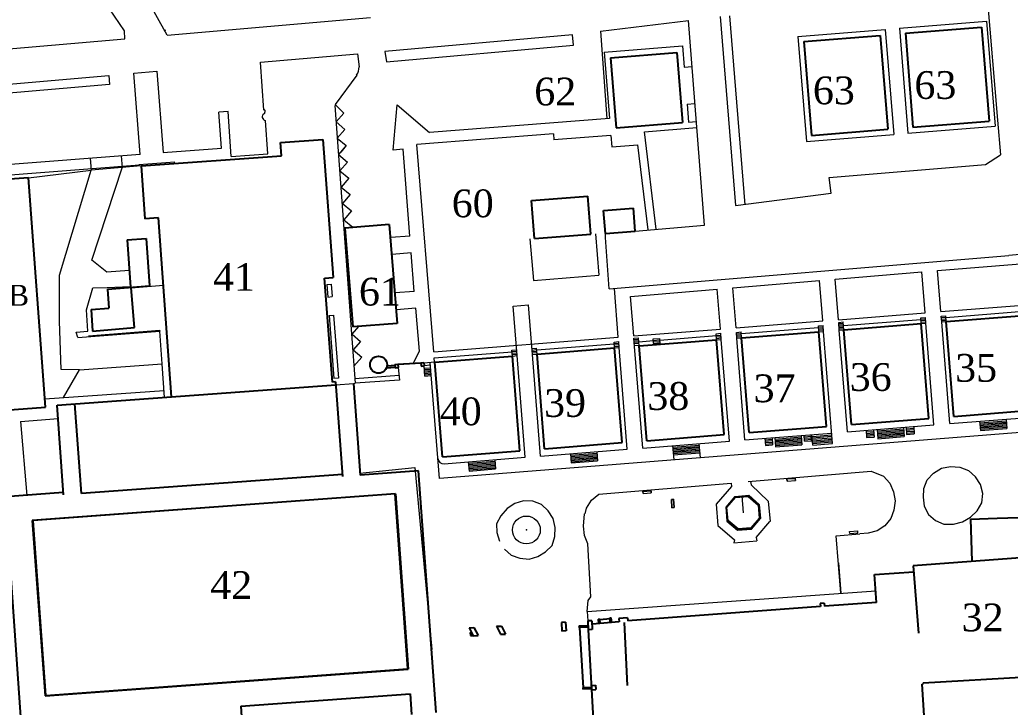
# Model space of a CAD drawing. Header units: millimetres. Extents: x 740 to 5908, y 1492 to 3373.
# Drawn here: x 4531.1 to 4745.2, y 2748 to 2896.7 of the extents above; entities that cross this region are included whole.
import ezdxf

# ---------------------------------------------------------------- set-up
doc = ezdxf.new("R2010")
doc.units = ezdxf.units.MM
doc.header["$PDMODE"] = 32
doc.header["$PDSIZE"] = 6
for name, color, linetype in [('CONSTRU3', 3, 'Continuous'), ('CVL_PUNTO_NUM', 7, 'Continuous'), ('EDIFICIOS', 7, 'Continuous'), ('ORNATO', 1, 'Continuous'), ('TEMPO', 7, 'Continuous'), ('VIALI', 6, 'Continuous')]:
    doc.layers.add(name, color=color, linetype=linetype)
doc.layers.add('VIAPEATO', color=8, linetype='Continuous', lineweight=0)
doc.styles.add('ARIAL', font='BOOKOS.TTF')

msp = doc.modelspace()

# ---------------------------------------------------------------- linework, layer by layer
at = {"layer": 'CONSTRU3', "color": 7}
for p, q in [((4657.31, 2855.45), (4663.73, 2855.97)), ((4657.71, 2850.47), (4657.31, 2855.45)), ((4664.13, 2850.98), (4663.73, 2855.97))]:
    msp.add_line(p, q, dxfattribs=at)
msp.add_circle((4608.67, 2822.11), 1.84, dxfattribs=at)
at = {"layer": 'EDIFICIOS', "color": 7}
for p, q in [((4722.53, 2893.76), (4739, 2895.09)), ((4739, 2895.09), (4740.67, 2874.78)), ((4700.6, 2891.97), (4717.06, 2893.31)), ((4700.6, 2891.97), (4702.24, 2871.66)), ((4717.06, 2893.31), (4718.71, 2873)), ((4722.53, 2893.76), (4724.17, 2873.44)), ((4658.81, 2888.49), (4673.15, 2889.64)), ((4658.81, 2888.49), (4660.04, 2873.29)), ((4673.15, 2889.64), (4674.38, 2874.44)), ((4724.17, 2873.44), (4740.67, 2874.78)), ((4660.04, 2873.29), (4674.38, 2874.44)), ((4702.24, 2871.66), (4718.71, 2873)), ((4587.48, 2870.14), (4596.63, 2870.77)), ((4596.63, 2870.77), (4598.86, 2840.97)), ((4587.67, 2867.24), (4587.48, 2870.14)), ((4557.36, 2865.07), (4587.67, 2867.24)), ((4557.36, 2865.07), (4558.18, 2853.65)), ((4533, 2862.52), (4517.76, 2861.36)), ((4536.7, 2812.94), (4533, 2862.52)), ((4641.7, 2857.58), (4653.87, 2858.57)), ((4642.37, 2849.36), (4641.7, 2857.58)), ((4654.54, 2850.35), (4653.87, 2858.57)), ((4561.13, 2853.86), (4558.18, 2853.65)), ((4563.95, 2815.13), (4561.13, 2853.86)), ((4610.99, 2852.39), (4601.41, 2851.66)), ((4601.41, 2851.66), (4603.11, 2830.3)), ((4610.99, 2852.39), (4612.69, 2831.04)), ((4554.3, 2849.08), (4558.44, 2849.37)), ((4554.3, 2849.08), (4555.02, 2838.86)), ((4558.44, 2849.37), (4559.16, 2839.19)), ((4642.37, 2849.36), (4654.54, 2850.35)), ((4657.71, 2850.47), (4664.13, 2850.98)), ((4596.99, 2840.83), (4598.86, 2840.97)), ((4598.73, 2818.32), (4596.99, 2840.83)), ((4550.06, 2838.47), (4559.16, 2839.19)), ((4550.06, 2838.47), (4550.39, 2834.31)), ((4555.89, 2830.13), (4555.19, 2838.73)), ((4546.55, 2834.04), (4550.39, 2834.31)), ((4546.55, 2834.04), (4546.86, 2829.39)), ((4731.37, 2831.42), (4748.11, 2832.74)), ((4546.86, 2829.39), (4555.89, 2830.13)), ((4612.69, 2831.04), (4603.11, 2830.3)), ((4709.24, 2829.66), (4725.96, 2830.99)), ((4727.59, 2810.5), (4725.96, 2830.99)), ((4732.99, 2810.93), (4731.37, 2831.42)), ((4687.1, 2827.91), (4703.83, 2829.23)), ((4688.73, 2807.42), (4687.1, 2827.91)), ((4705.46, 2808.75), (4703.83, 2829.23)), ((4710.86, 2809.18), (4709.24, 2829.66)), ((4642.91, 2824.4), (4659.66, 2825.73)), ((4661.28, 2805.25), (4659.66, 2825.73)), ((4665.01, 2826.15), (4681.74, 2827.48)), ((4666.63, 2805.67), (4665.01, 2826.15)), ((4683.37, 2807), (4681.74, 2827.48)), ((4620.83, 2822.65), (4637.59, 2823.98)), ((4639.22, 2803.5), (4637.59, 2823.98)), ((4644.53, 2803.92), (4642.91, 2824.4)), ((4622.45, 2802.17), (4620.83, 2822.65)), ((4539.23, 2813.38), (4599.42, 2817.78)), ((4599.37, 2818.37), (4598.73, 2818.32)), ((4599.37, 2818.37), (4600.87, 2797.95)), ((4603.22, 2818.06), (4604.67, 2798.23)), ((4521.43, 2811.79), (4536.7, 2812.94)), ((4540.56, 2793.97), (4539.23, 2813.38)), ((4544.44, 2794.25), (4543.02, 2813.66)), ((4710.86, 2809.18), (4727.59, 2810.5)), ((4732.99, 2810.93), (4749.73, 2812.26)), ((4688.73, 2807.42), (4705.46, 2808.75)), ((4666.63, 2805.67), (4683.37, 2807)), ((4644.53, 2803.92), (4661.28, 2805.25)), ((4622.45, 2802.17), (4639.22, 2803.5)), ((4600.85, 2798.39), (4544.44, 2794.25)), ((4617.29, 2799.16), (4604.67, 2798.23)), ((4621.13, 2746.9), (4617.29, 2799.16)), ((4540.52, 2794.44), (4528.03, 2793.5)), ((4531.8, 2740.08), (4528.03, 2793.5)), ((4612.33, 2794.2), (4533.82, 2788.45)), ((4612.33, 2794.2), (4615.09, 2756.27)), ((4742.37, 2788.89), (4749.21, 2789.13)), ((4533.82, 2788.45), (4536.58, 2750.51)), ((4736.6, 2788.7), (4742.37, 2788.89)), ((4750.28, 2780.59), (4724.24, 2778.65)), ((4724.24, 2778.65), (4725.33, 2764.03)), ((4715.86, 2776.77), (4724.34, 2777.35)), ((4716.31, 2770.7), (4715.86, 2776.77)), ((4705, 2770.51), (4704.11, 2770.44)), ((4704.11, 2770.44), (4704.16, 2769.8)), ((4705, 2770.51), (4705.05, 2769.86)), ((4716.31, 2770.7), (4705.05, 2769.86)), ((4704.16, 2769.8), (4662.55, 2766.7)), ((4654.78, 2766.75), (4653.87, 2766.7)), ((4653.87, 2766.7), (4653.94, 2764.81)), ((4654.78, 2766.75), (4654.85, 2764.86)), ((4660.66, 2766.48), (4654.81, 2765.97)), ((4662.5, 2767.35), (4660.61, 2767.21)), ((4660.61, 2767.21), (4660.66, 2766.48)), ((4661.73, 2766.33), (4662.37, 2752.72)), ((4662.5, 2767.35), (4662.55, 2766.7)), ((4654.85, 2764.86), (4653.94, 2764.81)), ((4653.94, 2764.81), (4656.18, 2725.22)), ((4536.58, 2750.51), (4615.09, 2756.27)), ((4654.62, 2752.77), (4655.53, 2752.83)), ((4655.53, 2752.83), (4655.61, 2751.85)), ((4726.08, 2753.02), (4727.27, 2733.58)), ((4726.37, 2753.3), (4748.8, 2754.64)), ((4578.88, 2748.24), (4615.48, 2750.93)), ((4615.48, 2750.93), (4615.81, 2746.49)), ((4654.7, 2751.8), (4655.61, 2751.85)), ((4578.88, 2748.24), (4579.21, 2743.78))]:
    msp.add_line(p, q, dxfattribs=at)
at = {"layer": 'ORNATO', "color": 7}
for p, q in [((4610.39, 2821.43), (4612.26, 2821.58)), ((4610.5, 2821.88), (4612.22, 2822.02)), ((4612.21, 2822.16), (4612.86, 2822.21)), ((4612.21, 2822.16), (4612.27, 2821.43)), ((4612.27, 2821.43), (4612.92, 2821.48)), ((4612.85, 2822.28), (4612.92, 2821.48)), ((4617.8, 2822.6), (4617.86, 2821.78)), ((4617.8, 2822.53), (4618.45, 2822.58)), ((4617.86, 2821.78), (4618.51, 2821.83)), ((4618.45, 2822.58), (4618.51, 2821.83)), ((4634.16, 2765.56), (4635.22, 2765.59)), ((4634.16, 2765.56), (4635.05, 2763.83)), ((4635.22, 2765.59), (4636.12, 2763.86)), ((4649.1, 2766.44), (4648.17, 2766.38)), ((4648.17, 2766.38), (4648.29, 2764.5)), ((4649.1, 2766.44), (4649.22, 2764.56)), ((4653.89, 2765.66), (4651.98, 2765.55)), ((4651.98, 2765.55), (4652, 2765.26)), ((4656.19, 2767.1), (4656.47, 2767.13)), ((4656.28, 2766.08), (4656.19, 2767.1)), ((4656.56, 2766.12), (4656.47, 2767.13)), ((4656.48, 2767.02), (4658.69, 2767.21)), ((4658.67, 2767.34), (4658.96, 2767.36)), ((4658.76, 2766.32), (4658.67, 2767.34)), ((4659.05, 2766.34), (4658.96, 2767.36)), ((4628.22, 2765.21), (4629.27, 2765.28)), ((4628.22, 2765.21), (4629.12, 2763.48)), ((4628.46, 2764.16), (4628.74, 2764.21)), ((4628.46, 2764.16), (4628.56, 2763.52)), ((4628.56, 2763.52), (4629.12, 2763.48)), ((4629.12, 2763.48), (4630.17, 2763.55)), ((4629.27, 2765.28), (4630.17, 2763.55)), ((4635.05, 2763.83), (4636.12, 2763.86)), ((4649.22, 2764.56), (4648.29, 2764.5)), ((4653.92, 2765.37), (4652, 2765.26)), ((4652.11, 2765.27), (4652.88, 2752.24)), ((4654.64, 2752.34), (4652.79, 2752.24)), ((4652.79, 2752.24), (4652.81, 2751.95)), ((4654.66, 2752.05), (4652.81, 2751.95))]:
    msp.add_line(p, q, dxfattribs=at)
at = {"layer": 'TEMPO', "color": 7}
msp.add_line((4736.6, 2788.7), (4736.91, 2779.59), dxfattribs=at)
at = {"layer": 'VIALI', "color": 7}
for p, q in [((4610.99, 2852.39), (4601.41, 2851.66)), ((4657.71, 2850.47), (4664.13, 2850.98))]:
    msp.add_line(p, q, dxfattribs=at)
at = {"layer": 'VIAPEATO', "color": 8}
for p, q in [((4562.96, 2893.34), (4548.3, 2920.12)), ((4739.96, 2904.54), (4742.47, 2874.99)), ((4553.75, 2894.31), (4550.48, 2899.07)), ((4562.96, 2893.34), (4606.94, 2897.17)), ((4656.63, 2894.19), (4675.64, 2896.55)), ((4679.1, 2852.26), (4675.64, 2896.55)), ((4682.51, 2897.4), (4685.83, 2856.54)), ((4684.51, 2897.57), (4687.83, 2856.7)), ((4721.24, 2894.86), (4740.09, 2896.38)), ((4740.09, 2896.38), (4741.96, 2873.68)), ((4553.82, 2892.55), (4553.75, 2894.31)), ((4656.63, 2894.19), (4658.01, 2875.31)), ((4699.3, 2893.07), (4718.16, 2894.6)), ((4718.16, 2894.6), (4720, 2871.9)), ((4721.24, 2894.86), (4723.07, 2872.15)), ((4512.02, 2888.91), (4553.82, 2892.55)), ((4650.59, 2893.45), (4610.05, 2889.82)), ((4650.8, 2891.16), (4650.59, 2893.45)), ((4699.3, 2893.07), (4701.14, 2870.37)), ((4610.05, 2889.82), (4610.36, 2887.62)), ((4610.36, 2887.62), (4650.8, 2891.16)), ((4657.41, 2889.68), (4674.34, 2891.04)), ((4657.41, 2889.68), (4658.57, 2875.35)), ((4674.34, 2891.04), (4674.71, 2886.41)), ((4583.12, 2887.49), (4604.09, 2889.32)), ((4604.09, 2889.34), (4604.44, 2886.5)), ((4555.77, 2885.12), (4560.72, 2885.58)), ((4560.72, 2885.58), (4562.1, 2867.99)), ((4583.89, 2877.16), (4583.12, 2887.49)), ((4674.71, 2886.41), (4676.42, 2886.55)), ((4505.31, 2880.71), (4550.36, 2884.63)), ((4550.36, 2884.63), (4550.51, 2882.68)), ((4557.11, 2867.55), (4555.77, 2885.12)), ((4603.94, 2884.69), (4599.29, 2878.35)), ((4550.51, 2882.68), (4505.57, 2878.79)), ((4576.13, 2876.87), (4574.13, 2876.72)), ((4576.84, 2867.11), (4576.13, 2876.87)), ((4584.09, 2877.18), (4583.89, 2877.16)), ((4599.18, 2878.12), (4602.79, 2828.76)), ((4599.29, 2878.35), (4601.14, 2876.52)), ((4611.81, 2868.5), (4612.69, 2878.31)), ((4612.69, 2878.31), (4619.69, 2872.31)), ((4675.36, 2878.43), (4677.05, 2878.57)), ((4675.36, 2878.43), (4675.67, 2874.55)), ((4574.71, 2868.89), (4574.13, 2876.72)), ((4584.74, 2867.69), (4584.22, 2874.94)), ((4601.14, 2876.52), (4599.48, 2874.61)), ((4658.57, 2875.35), (4619.69, 2872.31)), ((4742.47, 2874.99), (4743.07, 2867.46)), ((4599.48, 2874.61), (4601.41, 2872.99)), ((4601.41, 2872.99), (4599.75, 2871.07)), ((4666.13, 2872.47), (4677.45, 2873.39)), ((4675.67, 2874.55), (4677.35, 2874.68)), ((4723.07, 2872.15), (4741.96, 2873.68)), ((4599.75, 2871.07), (4601.69, 2869.47)), ((4646.44, 2871.99), (4616.93, 2869.68)), ((4646.44, 2871.99), (4646.54, 2870.7)), ((4658.87, 2871.66), (4646.54, 2870.7)), ((4658.87, 2871.66), (4659.07, 2869.2)), ((4668.68, 2851.4), (4666.13, 2872.47)), ((4701.14, 2870.37), (4720, 2871.9)), ((4562.1, 2867.99), (4574.71, 2868.89)), ((4601.69, 2869.47), (4600.03, 2867.55)), ((4601.69, 2869.47), (4600.49, 2868.09)), ((4613.98, 2868.68), (4611.81, 2868.5)), ((4615.46, 2849.93), (4613.98, 2868.68)), ((4620.6, 2824.91), (4616.93, 2869.68)), ((4659.07, 2869.2), (4664.71, 2869.65)), ((4666.94, 2851.25), (4664.71, 2869.65)), ((4557.11, 2867.55), (4501.28, 2863.19)), ((4546.36, 2866.71), (4546.55, 2864.16)), ((4553.06, 2867.23), (4553.26, 2864.7)), ((4576.84, 2867.11), (4584.74, 2867.69)), ((4600.03, 2867.55), (4601.96, 2865.93)), ((4739.83, 2865.38), (4743.07, 2867.46)), ((4557.02, 2865.25), (4508.78, 2861.57)), ((4533, 2862.52), (4546.55, 2864.16)), ((4539.74, 2841.45), (4546.55, 2864.16)), ((4557.36, 2865.07), (4546.55, 2864.16)), ((4546.7, 2844.73), (4553.26, 2864.7)), ((4564.61, 2865.93), (4556.86, 2865.32)), ((4601.96, 2865.93), (4600.3, 2864.01)), ((4600.3, 2864.01), (4602.24, 2862.41)), ((4706.04, 2862.56), (4739.83, 2865.38)), ((4602.24, 2862.41), (4600.59, 2860.5)), ((4706.48, 2859.22), (4706.04, 2862.56)), ((4600.59, 2860.5), (4602.52, 2858.88)), ((4602.52, 2858.88), (4600.86, 2856.96)), ((4685.83, 2856.54), (4706.48, 2859.22)), ((4600.86, 2856.96), (4602.8, 2855.35)), ((4602.8, 2855.35), (4601.14, 2853.44)), ((4601.14, 2853.44), (4603.07, 2851.82)), ((4611.33, 2849.6), (4610.99, 2852.39)), ((4664.13, 2851.01), (4679.1, 2852.26)), ((4615.46, 2849.93), (4611.33, 2849.6)), ((4641.37, 2849.35), (4642.15, 2840.29)), ((4655.56, 2850.4), (4656.28, 2841.44)), ((4657.68, 2849.61), (4657.71, 2850.47)), ((4658.53, 2838.5), (4657.68, 2849.61)), ((4549.92, 2842.14), (4546.7, 2844.73)), ((4615.74, 2846.27), (4611.62, 2845.9)), ((4616.34, 2837.96), (4615.74, 2846.27)), ((4658.53, 2838.5), (4744.86, 2845.73)), ((4748.08, 2845.99), (4744.86, 2845.73)), ((4729.49, 2842.44), (4748.24, 2844)), ((4539.7, 2831.49), (4539.74, 2841.45)), ((4554.77, 2842.44), (4549.92, 2842.14)), ((4642.15, 2840.29), (4656.28, 2841.44)), ((4707.37, 2840.58), (4726.08, 2842.15)), ((4708.06, 2831.84), (4707.37, 2840.58)), ((4726.78, 2833.33), (4726.08, 2842.15)), ((4730.19, 2833.6), (4729.49, 2842.44)), ((4545.52, 2833.94), (4546.9, 2838.69)), ((4546.9, 2838.69), (4550.02, 2838.8)), ((4550.02, 2838.8), (4555.01, 2839.01)), ((4555.19, 2838.73), (4562.19, 2839.28)), ((4597.49, 2839.47), (4598.44, 2839.55)), ((4597.49, 2839.47), (4597.7, 2836.74)), ((4598.44, 2839.55), (4598.65, 2836.83)), ((4660.48, 2828.07), (4659.64, 2838.59)), ((4663.15, 2836.88), (4681.88, 2838.45)), ((4682.56, 2829.82), (4681.88, 2838.45)), ((4685.24, 2838.73), (4703.96, 2840.3)), ((4685.93, 2830.09), (4685.24, 2838.73)), ((4704.65, 2831.57), (4703.96, 2840.3)), ((4597.7, 2836.74), (4598.65, 2836.83)), ((4616.34, 2837.96), (4612.27, 2837.65)), ((4663.83, 2828.34), (4663.15, 2836.88)), ((4616.75, 2834.3), (4612.56, 2833.95)), ((4617.55, 2825.02), (4616.75, 2834.3)), ((4637.74, 2834.75), (4641.06, 2835.03)), ((4638.59, 2824.06), (4637.74, 2834.75)), ((4641.91, 2824.32), (4641.06, 2835.03)), ((4730.19, 2833.6), (4748.91, 2835.08)), ((4545.85, 2829.32), (4545.52, 2833.94)), ((4598, 2832.76), (4598.96, 2832.83)), ((4598, 2832.76), (4599.03, 2819.13)), ((4598.96, 2832.83), (4600, 2819.2)), ((4708.06, 2831.84), (4726.78, 2833.33)), ((4709.17, 2830.58), (4725.89, 2831.9)), ((4725.86, 2832.26), (4726.86, 2832.34)), ((4725.96, 2830.99), (4725.86, 2832.26)), ((4725.89, 2831.94), (4726.88, 2832.02)), ((4726.96, 2831.07), (4726.86, 2832.34)), ((4730.27, 2832.61), (4731.27, 2832.69)), ((4730.37, 2831.34), (4730.27, 2832.61)), ((4730.3, 2832.29), (4731.29, 2832.37)), ((4730.32, 2831.97), (4731.32, 2832.05)), ((4731.37, 2831.42), (4731.27, 2832.69)), ((4731.3, 2832.33), (4748.03, 2833.66)), ((4540.05, 2821.06), (4539.7, 2831.49)), ((4602.97, 2828.67), (4604.48, 2830.41)), ((4663.83, 2828.34), (4682.56, 2829.82)), ((4685.93, 2830.09), (4704.65, 2831.57)), ((4687.03, 2828.82), (4703.76, 2830.15)), ((4703.73, 2830.51), (4704.73, 2830.59)), ((4703.83, 2829.23), (4703.73, 2830.51)), ((4703.76, 2830.19), (4704.75, 2830.27)), ((4703.78, 2829.87), (4704.78, 2829.95)), ((4704.83, 2829.31), (4704.73, 2830.59)), ((4708.11, 2831.26), (4709.11, 2831.34)), ((4708.24, 2829.58), (4708.11, 2831.26)), ((4708.13, 2830.98), (4709.13, 2831.06)), ((4708.15, 2830.7), (4709.15, 2830.78)), ((4708.18, 2830.42), (4709.17, 2830.5)), ((4708.2, 2830.14), (4709.19, 2830.22)), ((4708.22, 2829.86), (4709.22, 2829.94)), ((4709.24, 2829.66), (4709.11, 2831.34)), ((4725.91, 2831.63), (4726.91, 2831.7)), ((4725.94, 2831.31), (4726.93, 2831.39)), ((4725.96, 2830.99), (4726.96, 2831.07)), ((4728.7, 2809.09), (4726.96, 2831.07)), ((4730.35, 2831.66), (4731.34, 2831.73)), ((4730.37, 2831.34), (4731.37, 2831.42)), ((4732.11, 2809.36), (4730.37, 2831.34)), ((4543.3, 2829.12), (4545.85, 2829.32)), ((4543.64, 2827.97), (4543.3, 2829.12)), ((4543.64, 2827.97), (4561.38, 2829.35)), ((4561.37, 2829.52), (4545.98, 2828.3)), ((4561.93, 2822.31), (4561.38, 2829.35)), ((4602.79, 2828.76), (4603.64, 2818.09)), ((4602.97, 2828.67), (4604.78, 2827.1)), ((4620.6, 2824.91), (4660.48, 2828.07)), ((4663.87, 2827.82), (4664.87, 2827.9)), ((4664.01, 2826.07), (4663.87, 2827.82)), ((4663.89, 2827.54), (4664.89, 2827.62)), ((4665.01, 2826.15), (4664.87, 2827.9)), ((4668.05, 2827.68), (4669.44, 2827.79)), ((4668.15, 2826.4), (4668.05, 2827.68)), ((4669.54, 2826.51), (4669.44, 2827.79)), ((4669.47, 2827.43), (4681.67, 2828.4)), ((4681.64, 2828.81), (4682.63, 2828.89)), ((4681.74, 2827.48), (4681.64, 2828.81)), ((4681.67, 2828.44), (4682.66, 2828.52)), ((4681.69, 2828.12), (4682.69, 2828.2)), ((4681.72, 2827.8), (4682.71, 2827.88)), ((4682.74, 2827.56), (4682.63, 2828.89)), ((4686.01, 2829.1), (4687, 2829.18)), ((4686.11, 2827.83), (4686.01, 2829.1)), ((4686.03, 2828.78), (4687.03, 2828.86)), ((4686.06, 2828.47), (4687.05, 2828.54)), ((4686.08, 2828.15), (4687.08, 2828.23)), ((4686.11, 2827.83), (4687.1, 2827.91)), ((4687.85, 2805.85), (4686.11, 2827.83)), ((4687.1, 2827.91), (4687, 2829.18)), ((4703.81, 2829.55), (4704.8, 2829.63)), ((4703.83, 2829.23), (4704.83, 2829.31)), ((4706.75, 2805.08), (4704.83, 2829.31)), ((4708.24, 2829.58), (4709.24, 2829.66)), ((4709.99, 2807.6), (4708.24, 2829.58)), ((4604.78, 2827.1), (4603.21, 2825.29)), ((4641.81, 2825.6), (4642.81, 2825.68)), ((4642.91, 2824.4), (4642.81, 2825.68)), ((4642.84, 2825.32), (4659.59, 2826.65)), ((4659.56, 2827.01), (4660.56, 2827.09)), ((4659.66, 2825.73), (4659.56, 2827.01)), ((4659.58, 2826.69), (4660.58, 2826.77)), ((4659.61, 2826.37), (4660.61, 2826.45)), ((4659.63, 2826.05), (4660.63, 2826.13)), ((4659.66, 2825.73), (4660.66, 2825.81)), ((4660.66, 2825.81), (4660.56, 2827.09)), ((4662.4, 2803.83), (4660.66, 2825.81)), ((4663.92, 2827.26), (4664.91, 2827.34)), ((4663.94, 2826.98), (4664.93, 2827.06)), ((4663.96, 2826.7), (4664.96, 2826.78)), ((4664, 2826.23), (4664.99, 2826.31)), ((4665.75, 2804.09), (4664.01, 2826.07)), ((4664.93, 2827.07), (4668.07, 2827.32)), ((4668.07, 2827.36), (4669.47, 2827.47)), ((4668.1, 2827.04), (4669.49, 2827.15)), ((4668.12, 2826.72), (4669.52, 2826.83)), ((4681.74, 2827.48), (4682.74, 2827.56)), ((4684.48, 2805.58), (4682.74, 2827.56)), ((4603.21, 2825.29), (4605.02, 2823.71)), ((4605.02, 2823.71), (4603.35, 2821.79)), ((4616.17, 2822.34), (4617.55, 2825.02)), ((4620.71, 2823.56), (4637.52, 2824.9)), ((4620.78, 2822.65), (4620.71, 2823.56)), ((4637.49, 2825.26), (4638.49, 2825.34)), ((4637.59, 2823.98), (4637.49, 2825.26)), ((4637.51, 2824.94), (4638.51, 2825.02)), ((4637.54, 2824.62), (4638.54, 2824.7)), ((4637.57, 2824.3), (4638.56, 2824.38)), ((4637.59, 2823.98), (4638.59, 2824.06)), ((4640.33, 2802.08), (4638.59, 2824.06)), ((4641.84, 2825.28), (4642.83, 2825.36)), ((4641.86, 2824.96), (4642.86, 2825.04)), ((4641.89, 2824.64), (4642.88, 2824.72)), ((4641.91, 2824.32), (4642.91, 2824.4)), ((4643.65, 2802.34), (4641.91, 2824.32)), ((4544.04, 2820.96), (4561.93, 2822.31)), ((4562.41, 2815.02), (4561.93, 2822.31)), ((4612.92, 2821.48), (4613.16, 2818.79)), ((4620.83, 2822.65), (4618.46, 2822.46)), ((4618.5, 2821.95), (4619.87, 2822.06)), ((4618.68, 2819.66), (4618.51, 2821.83)), ((4618.55, 2821.33), (4619.92, 2821.44)), ((4621.82, 2797.52), (4619.83, 2822.57)), ((4544.04, 2820.96), (4540.05, 2821.06)), ((4540.57, 2815.01), (4544.04, 2820.96)), ((4600, 2819.2), (4599.03, 2819.13)), ((4613.09, 2819.79), (4603.57, 2819.08)), ((4618.57, 2821.05), (4619.94, 2821.16)), ((4618.59, 2820.77), (4619.97, 2820.88)), ((4618.62, 2820.5), (4619.99, 2820.6)), ((4618.64, 2820.22), (4620.01, 2820.32)), ((4618.66, 2819.94), (4620.03, 2820.05)), ((4618.68, 2819.66), (4620.05, 2819.77)), ((4613.16, 2818.79), (4603.64, 2818.09)), ((4536.57, 2814.73), (4562.31, 2816.54)), ((4732.11, 2809.36), (4750.84, 2810.84)), ((4531.26, 2809.79), (4539.43, 2810.46)), ((4531.26, 2809.79), (4532.63, 2793.85)), ((4709.99, 2807.6), (4728.7, 2809.09)), ((4722.14, 2808.57), (4722.3, 2806.56)), ((4722.67, 2808.61), (4722.8, 2807.01)), ((4722.7, 2808.25), (4724.35, 2808.38)), ((4724.32, 2808.74), (4724.44, 2807.14)), ((4738.58, 2809.87), (4738.74, 2807.87)), ((4738.61, 2809.54), (4744.31, 2809.99)), ((4738.63, 2809.26), (4744.33, 2809.71)), ((4738.65, 2808.98), (4744.36, 2809.43)), ((4738.67, 2808.7), (4744.38, 2809.16)), ((4738.69, 2808.42), (4744.4, 2808.88)), ((4738.72, 2808.14), (4744.42, 2808.6)), ((4744.29, 2810.32), (4744.44, 2808.32)), ((4751.09, 2807.77), (4621.82, 2797.52)), ((4687.85, 2805.85), (4706.57, 2807.33)), ((4693.7, 2806.31), (4693.82, 2804.76)), ((4694.31, 2806.36), (4694.47, 2804.36)), ((4694.33, 2806.03), (4700.04, 2806.48)), ((4694.36, 2805.75), (4700.06, 2806.2)), ((4700.01, 2806.81), (4700.17, 2804.81)), ((4700.75, 2805.56), (4700.64, 2806.86)), ((4700.67, 2806.51), (4702.16, 2806.63)), ((4700.69, 2806.19), (4702.19, 2806.31)), ((4702.24, 2805.67), (4702.14, 2806.98)), ((4702.51, 2804.74), (4702.34, 2807)), ((4702.37, 2806.6), (4706.6, 2806.93)), ((4702.39, 2806.29), (4706.63, 2806.62)), ((4702.42, 2805.98), (4706.65, 2806.31)), ((4714.02, 2807.92), (4714.15, 2806.33)), ((4714.05, 2807.56), (4715.7, 2807.69)), ((4714.07, 2807.25), (4715.72, 2807.38)), ((4714.1, 2806.95), (4715.74, 2807.08)), ((4714.12, 2806.64), (4715.77, 2806.77)), ((4714.15, 2806.33), (4715.79, 2806.46)), ((4715.67, 2808.05), (4715.79, 2806.46)), ((4716.44, 2808.11), (4716.6, 2806.11)), ((4716.46, 2807.78), (4722.17, 2808.24)), ((4716.49, 2807.51), (4722.19, 2807.96)), ((4716.51, 2807.23), (4722.21, 2807.68)), ((4716.53, 2806.95), (4722.24, 2807.4)), ((4716.55, 2806.67), (4722.26, 2807.12)), ((4716.57, 2806.39), (4722.28, 2806.84)), ((4716.6, 2806.11), (4722.3, 2806.56)), ((4722.73, 2807.94), (4724.37, 2808.07)), ((4722.75, 2807.63), (4724.39, 2807.76)), ((4722.77, 2807.32), (4724.42, 2807.45)), ((4722.8, 2807.01), (4724.44, 2807.14)), ((4738.74, 2807.87), (4744.44, 2808.32)), ((4665.75, 2804.09), (4684.48, 2805.58)), ((4672.22, 2804.61), (4672.46, 2801.54)), ((4672.24, 2804.28), (4677.95, 2804.73)), ((4672.26, 2804), (4677.97, 2804.45)), ((4672.29, 2803.72), (4677.99, 2804.17)), ((4677.92, 2805.06), (4678.17, 2801.99)), ((4692.14, 2806.19), (4692.26, 2804.63)), ((4692.16, 2805.87), (4693.73, 2805.99)), ((4692.19, 2805.56), (4693.75, 2805.68)), ((4692.21, 2805.25), (4693.78, 2805.37)), ((4692.23, 2804.94), (4693.8, 2805.06)), ((4692.26, 2804.63), (4693.82, 2804.76)), ((4694.38, 2805.47), (4700.08, 2805.92)), ((4694.4, 2805.19), (4700.11, 2805.65)), ((4694.42, 2804.91), (4700.13, 2805.37)), ((4694.44, 2804.63), (4700.15, 2805.09)), ((4694.47, 2804.36), (4700.17, 2804.81)), ((4700.72, 2805.87), (4702.22, 2805.99)), ((4700.75, 2805.56), (4702.24, 2805.67)), ((4702.44, 2805.67), (4706.68, 2806.01)), ((4702.47, 2805.36), (4706.7, 2805.7)), ((4702.49, 2805.05), (4706.73, 2805.39)), ((4702.51, 2804.74), (4706.75, 2805.08)), ((4622.82, 2800.69), (4640.33, 2802.08)), ((4643.65, 2802.34), (4662.4, 2803.83)), ((4650.13, 2802.86), (4650.29, 2800.85)), ((4650.16, 2802.53), (4655.87, 2802.98)), ((4650.18, 2802.25), (4655.89, 2802.7)), ((4650.2, 2801.97), (4655.91, 2802.42)), ((4650.23, 2801.69), (4655.93, 2802.14)), ((4655.84, 2803.31), (4656, 2801.31)), ((4672.31, 2803.44), (4678.02, 2803.89)), ((4672.33, 2803.16), (4678.04, 2803.61)), ((4672.35, 2802.88), (4678.06, 2803.34)), ((4672.38, 2802.6), (4678.08, 2803.06)), ((4628.06, 2801.11), (4628.22, 2799.1)), ((4628.09, 2800.78), (4633.8, 2801.23)), ((4628.11, 2800.5), (4633.82, 2800.95)), ((4628.14, 2800.22), (4633.84, 2800.67)), ((4628.16, 2799.94), (4633.86, 2800.39)), ((4628.18, 2799.66), (4633.89, 2800.11)), ((4628.2, 2799.38), (4633.91, 2799.83)), ((4633.77, 2801.56), (4633.93, 2799.56)), ((4650.25, 2801.41), (4655.95, 2801.86)), ((4650.27, 2801.13), (4655.98, 2801.58)), ((4650.29, 2800.85), (4656, 2801.31)), ((4730.32, 2799.75), (4732.31, 2800.07)), ((4732.31, 2800.07), (4734.27, 2799.92)), ((4734.27, 2799.92), (4736.17, 2799.24)), ((4628.22, 2799.1), (4633.93, 2799.56)), ((4688.56, 2796.83), (4715.13, 2799.05)), ((4715.13, 2799.05), (4717.79, 2798)), ((4717.79, 2798), (4719.14, 2796.47)), ((4727.21, 2797.21), (4728.61, 2798.67)), ((4728.61, 2798.67), (4730.32, 2799.75)), ((4737.68, 2797.89), (4736.17, 2799.24)), ((4738.74, 2796.19), (4737.68, 2797.89)), ((4656.25, 2794.1), (4684.85, 2796.52)), ((4684.95, 2795.79), (4681.66, 2791.92)), ((4684.85, 2796.52), (4684.95, 2795.79)), ((4689.04, 2796.87), (4689.21, 2796.14)), ((4689.21, 2796.14), (4692.9, 2792.63)), ((4696.93, 2797.39), (4698.72, 2797.53)), ((4696.93, 2797.39), (4698.72, 2797.53)), ((4696.97, 2796.94), (4696.93, 2797.39)), ((4696.93, 2797.39), (4696.97, 2796.94)), ((4696.97, 2796.94), (4698.75, 2797.08)), ((4696.97, 2796.94), (4698.75, 2797.08)), ((4698.75, 2797.08), (4698.72, 2797.53)), ((4698.72, 2797.53), (4698.75, 2797.08)), ((4719.14, 2796.47), (4719.94, 2794.61)), ((4726.5, 2795.32), (4727.21, 2797.21)), ((4739.3, 2794.27), (4738.74, 2796.19)), ((4654.71, 2792.8), (4656.25, 2794.1)), ((4665.78, 2794.69), (4667.58, 2794.82)), ((4665.78, 2794.69), (4667.58, 2794.82)), ((4665.82, 2794.24), (4665.78, 2794.69)), ((4665.78, 2794.69), (4665.82, 2794.24)), ((4665.82, 2794.24), (4667.61, 2794.37)), ((4665.82, 2794.24), (4667.61, 2794.37)), ((4667.61, 2794.37), (4667.58, 2794.82)), ((4667.58, 2794.82), (4667.61, 2794.37)), ((4685.65, 2793.61), (4683.7, 2791.28)), ((4685.65, 2793.61), (4688.67, 2793.86)), ((4687.17, 2793.73), (4687.47, 2790.08)), ((4688.67, 2793.86), (4690.95, 2791.88)), ((4719.94, 2794.61), (4720.32, 2792.68)), ((4726.46, 2795.27), (4726.36, 2793.48)), ((4726.36, 2793.48), (4726.62, 2791.49)), ((4739.04, 2792.25), (4739.3, 2794.27)), ((4638.11, 2792.08), (4636.44, 2791.02)), ((4640.02, 2792.67), (4638.11, 2792.08)), ((4642.02, 2792.57), (4640.02, 2792.67)), ((4643.88, 2791.88), (4642.02, 2792.57)), ((4645.35, 2790.5), (4643.88, 2791.88)), ((4653.64, 2791.09), (4654.71, 2792.8)), ((4672.44, 2793), (4671.99, 2792.98)), ((4671.99, 2792.98), (4672.44, 2793)), ((4672.07, 2791.19), (4671.99, 2792.98)), ((4671.99, 2792.98), (4672.07, 2791.19)), ((4672.52, 2791.21), (4672.07, 2791.19)), ((4672.07, 2791.19), (4672.52, 2791.21)), ((4672.52, 2791.21), (4672.44, 2793)), ((4672.44, 2793), (4672.52, 2791.21)), ((4681.66, 2791.92), (4682, 2787.3)), ((4683.7, 2791.28), (4683.96, 2788.26)), ((4690.95, 2791.88), (4691.23, 2788.86)), ((4692.9, 2792.63), (4693.28, 2788.17)), ((4720.32, 2792.68), (4720.03, 2790.67)), ((4726.62, 2791.49), (4727.53, 2789.73)), ((4738.06, 2790.5), (4739.04, 2792.25)), ((4635.1, 2789.46), (4634.15, 2787.66)), ((4636.44, 2791.02), (4635.1, 2789.46)), ((4646.4, 2788.87), (4645.35, 2790.5)), ((4652.93, 2787.19), (4653.17, 2789.85)), ((4653.29, 2789.86), (4653.64, 2791.09)), ((4720.03, 2790.67), (4719.35, 2788.83)), ((4727.53, 2789.73), (4729.04, 2788.41)), ((4734.87, 2788.14), (4736.57, 2789.16)), ((4736.57, 2789.16), (4738.06, 2790.5)), ((4634.15, 2787.66), (4634.2, 2785.85)), ((4646.87, 2786.93), (4646.4, 2788.87)), ((4646.77, 2784.95), (4646.87, 2786.93)), ((4653.21, 2785.2), (4652.93, 2787.19)), ((4682, 2787.3), (4685.58, 2784.27)), ((4683.96, 2788.26), (4686.27, 2786.31)), ((4689.29, 2786.57), (4691.23, 2788.86)), ((4690.29, 2784.73), (4693.24, 2788.19)), ((4718.08, 2787.27), (4716.44, 2786.18)), ((4719.35, 2788.83), (4718.08, 2787.27)), ((4729.04, 2788.41), (4730.87, 2787.65)), ((4730.87, 2787.65), (4732.87, 2787.61)), ((4732.92, 2787.6), (4734.87, 2788.14)), ((4634.2, 2785.85), (4634.79, 2783.97)), ((4646.19, 2783.04), (4646.77, 2784.95)), ((4653.91, 2783.38), (4653.21, 2785.2)), ((4686.27, 2786.31), (4689.29, 2786.57)), ((4707.58, 2785.09), (4712.65, 2785.51)), ((4708.6, 2772.68), (4707.58, 2785.09)), ((4710.45, 2786.05), (4712.24, 2786.2)), ((4710.49, 2785.6), (4710.45, 2786.05)), ((4710.49, 2785.6), (4712.28, 2785.75)), ((4712.28, 2785.75), (4712.24, 2786.2)), ((4714.49, 2785.68), (4712.65, 2785.51)), ((4716.44, 2786.18), (4714.49, 2785.68)), ((4644.74, 2781.65), (4646.19, 2783.04)), ((4654.56, 2771.9), (4653.91, 2783.38)), ((4685.58, 2784.27), (4685.43, 2783.58)), ((4685.43, 2783.61), (4690.45, 2784.03)), ((4690.29, 2784.73), (4690.45, 2784.03)), ((4635.86, 2782.24), (4637.36, 2780.92)), ((4637.36, 2780.92), (4639.21, 2780.3)), ((4641.23, 2780.08), (4643.07, 2780.61)), ((4643.07, 2780.61), (4644.74, 2781.65)), ((4639.21, 2780.3), (4641.23, 2780.08)), ((4708.07, 2779.25), (4708.6, 2772.68)), ((4653.77, 2768.75), (4716.12, 2773.22)), ((4653.77, 2768.75), (4654, 2771.09)), ((4654, 2771.09), (4654.56, 2771.88)), ((4653.77, 2768.75), (4653.87, 2766.7))]:
    msp.add_line(p, q, dxfattribs=at)
at = {"layer": 'VIAPEATO', "color": 7}
for p, q in [((4561.37, 2829.52), (4561.38, 2829.35)), ((4612.85, 2822.28), (4617.8, 2822.6)), ((4612.87, 2822.13), (4617.81, 2822.45)), ((4599.42, 2817.78), (4603.22, 2818.06)), ((4603.22, 2818.06), (4603.64, 2818.09)), ((4604.63, 2798.65), (4616.51, 2799.86)), ((4616.51, 2799.86), (4620.15, 2760.49)), ((4612.2, 2794.08), (4533.99, 2788.32)), ((4614.94, 2756.38), (4612.2, 2794.08)), ((4533.99, 2788.32), (4536.72, 2750.67)), ((4528.57, 2784.62), (4531.71, 2740.08)), ((4536.72, 2750.67), (4614.94, 2756.38)), ((4726.08, 2753.02), (4726.38, 2753.04)), ((4726.38, 2753.04), (4726.37, 2753.3))]:
    msp.add_line(p, q, dxfattribs=at)
at = {"layer": 'VIAPEATO', "color": 8}
for points in [[(4688.63, 2793.74), (4690.85, 2791.82), (4691.12, 2788.89), (4689.24, 2786.67), (4686.31, 2786.42), (4684.06, 2788.32), (4683.81, 2791.25), (4685.71, 2793.5)], [(4688.58, 2793.59), (4690.7, 2791.75), (4690.96, 2788.94), (4689.16, 2786.82), (4686.36, 2786.58), (4684.21, 2788.39), (4683.97, 2791.2), (4685.78, 2793.36)]]:
    msp.add_lwpolyline(points, close=True, dxfattribs=at)
msp.add_circle((4562.49, 2894.38), 0.1, dxfattribs=at)
at = {"layer": 'VIAPEATO', "color": 7}
msp.add_circle((4742.37, 2788.89), 0.03, dxfattribs=at)
at = {"layer": 'VIAPEATO', "color": 8}
for centre, radius, start, end in [((4601.14, 2886.45), 3.3, 327.8102, 0.91), ((4585.81, 2876.99), 1.72, 173.8832, 189.9272), ((4584.28, 2875.69), 0.754, 116.8043, 265.0563), ((4583.8, 2876.64), 0.311, 296.8043, 9.9272), ((4622.72, 2801.94), 1.25, 184.5336, 274.5336)]:
    msp.add_arc(centre, radius, start, end, dxfattribs=at)
msp.add_point((4640.62, 2786.38), dxfattribs=at)

# ---------------------------------------------------------------- texts
at = {"layer": 'CVL_PUNTO_NUM', "color": 7, "style": 'ARIAL'}
for s, height, p in [('63', 6, (4724.48, 2879.58)), ('62', 6, (4642.32, 2878.17)), ('63', 6, (4702.54, 2878.42)), ('60', 6, (4624.49, 2853.99)), ('41', 6, (4572.9, 2838.08)), ('61', 6, (4604.43, 2834.9)), ('1B', 4.5, (4525.2, 2834.86)), ('35', 6, (4733.28, 2818.42)), ('36', 6, (4710.5, 2816.44)), ('37', 6, (4689.73, 2814)), ('38', 6, (4666.76, 2812.33)), ('40', 6, (4621.9, 2809.01)), ('39', 6, (4644.44, 2810.82)), ('42', 6, (4572.29, 2771.46)), ('32', 6, (4734.69, 2764.46))]:
    msp.add_text(s, height=height, dxfattribs=at).set_placement(p)

doc.saveas('drawing.dxf')
